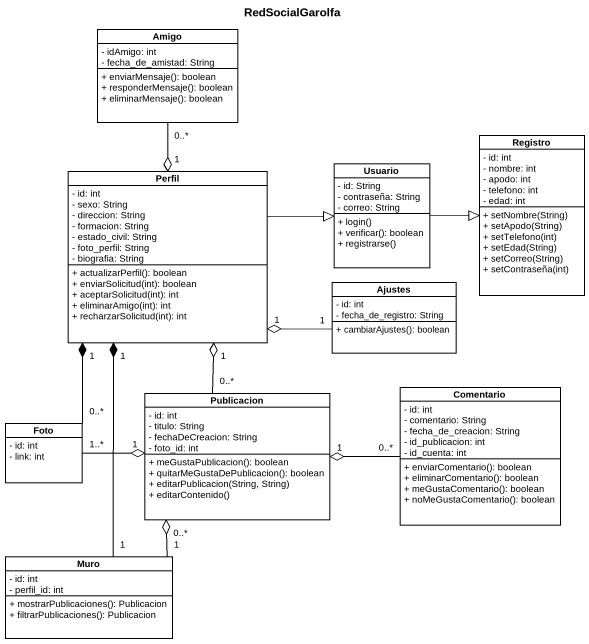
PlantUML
@startuml
title RedSocialGarolfa
hide circle
hide empty members
skinparam classAttributeIconSize 0
class Amigo {
  - idAmigo: int
  - fecha_de_amistad: String
  + enviarMensaje(): boolean
  + responderMensaje(): boolean
  + eliminarMensaje(): boolean
}
class Registro {
  - id: int
  - nombre: int
  - apodo: int
  - telefono: int
  - edad: int
  + setNombre(String)
  + setApodo(String)
  + setTelefono(int)
  + setEdad(String)
  + setCorreo(String)
  + setContraseña(int)
}
class Perfil {
  - id: int
  - sexo: String
  - direccion: String
  - formacion: String
  - estado_civil: String
  - foto_perfil: String
  - biografia: String
  + actualizarPerfil(): boolean
  + enviarSolicitud(int): boolean
  + aceptarSolicitud(int): int
  + eliminarAmigo(int): int
  + recharzarSolicitud(int): int
}
class Usuario {
  - id: String
  - contraseña: String
  - correo: String
  + login()
  + verificar(): boolean
  + registrarse()
}
class Ajustes {
  - id: int
  - fecha_de_registro: String
  + cambiarAjustes(): boolean
}
class Foto {
  - id: int
  - link: int
}
class Publicacion {
  - id: int
  - titulo: String
  - fechaDeCreacion: String
  - foto_id: int
  + meGustaPublicacion(): boolean
  + quitarMeGustaDePublicacion(): boolean
  + editarPublicacion(String, String)
  + editarContenido()
}
class Comentario {
  - id: int
  - comentario: String
  - fecha_de_creacion: String
  - id_publicacion: int
  - id_cuenta: int
  + enviarComentario(): boolean
  + eliminarComentario(): boolean
  + meGustaComentario(): boolean
  + noMeGustaComentario(): boolean
}
class Muro {
  - id: int
  - perfil_id: int
  + mostrarPublicaciones(): Publicacion
  + filtrarPublicaciones(): Publicacion
}
Amigo "0..*" --o "1" Perfil
Perfil -right-|> Usuario
Usuario -right-|> Registro
Ajustes "1" -left-o "1" Perfil
Foto "0..*" -up-* "1" Perfil
Foto "1..*" -right-o "1" Publicacion
Publicacion "0..*" -up-o "1" Perfil
Comentario "0..*" -left-o "1" Publicacion
Muro "1" -up-* "1" Perfil
Muro "1" -up-o "0..*" Publicacion
@enduml
